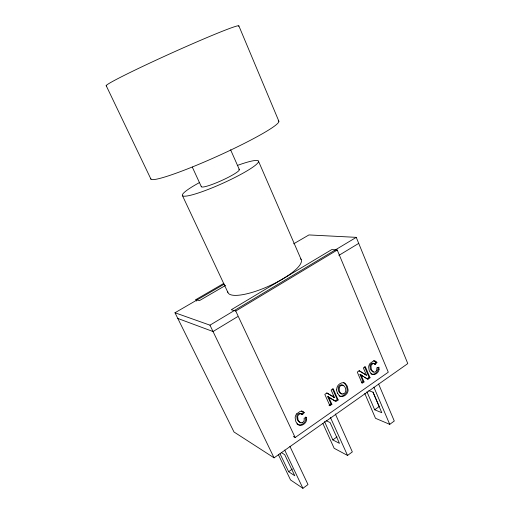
<?xml version="1.0" encoding="UTF-8"?>
<svg xmlns="http://www.w3.org/2000/svg" width="514" height="514" viewBox="0 0 514 514"><rect width="100%" height="100%" fill="white"/><g stroke="black" fill="none" stroke-linecap="round" stroke-linejoin="round"><path stroke-width="0.77" d="M306.595 419.765L306.517 417.445L305.663 417.021L305.734 419.334A5.166 4.318 -67.2 0 1 304.185 422.662L303.279 423.504A8.532 7.145 -67.2 0 1 302.585 423.992L301.512 424.551A5.847 4.889 -67.1 0 1 299.109 424.86A6.393 5.346 -67.1 0 1 298.313 424.66A6.072 5.076 -67.1 0 1 297.105 424.005L296.886 423.825M378.066 369.084L378.079 367.381M379.024 369.393L378.979 367.163L376.794 367.786L376.858 369.502A2.718 2.21 -74.5 0 1 376.704 370.151M339.124 387.967L339.388 391.128A9.875 8.128 -72.1 0 0 339.69 391.841L341.212 393.743A3.431 2.827 -71.6 0 0 341.662 393.955L341.971 394.045A3.367 2.776 -71.6 0 0 343.667 393.814M370.928 365.962L371.301 369.264A12.214 9.901 -75.2 0 0 371.628 370.009L373.505 372.085A3.007 2.448 -74.5 0 0 375.136 371.937L375.271 371.86A3.797 3.084 -74.6 0 0 375.644 371.616A2.859 2.326 -74.5 0 0 376.717 370.157M296.636 413.892L300.047 411.457A5.358 4.485 -67.3 0 1 302.148 411.329M376.935 362.505L375.978 362.209L374.314 364.073L375.271 364.375L376.935 362.505A5.41 4.408 -74.7 0 0 375.079 361.104M372.072 364.182L371.943 364.291A3.09 2.512 -74.7 0 0 370.922 365.962M278.415 454.723L290.538 479.947L302.919 488.3L308.002 484.554L289.922 446.403M322.856 423.44L334.164 448.292L347.535 455.443L352.341 451.909L335.353 413.982M364.773 393.441L375.503 418.293L389.74 424.365L394.289 421.017L378.612 384.048M280.04 453.791L288.643 471.724L292.415 469.012M324.488 421.525L332.834 439.92L337.004 436.919M366.919 391.739L374.687 409.793L379.204 406.548L373.029 392.124M224.265 284.133L174.991 312.763L233.998 431.985L274.065 457.845L407.788 363.591L356.26 237.352L308.94 234.937L293.667 243.809M293.301 436.482L295.164 437.53L388.295 372.2L337.242 250.016L331.8 249.566L231.281 309.749L235.74 311.028L337.242 250.016M331.01 403.94L328.999 405.334L329.892 405.732L331.903 404.332L328.645 397.046L327.752 396.667L331.01 403.94L331.903 404.332M328.645 397.046L336.015 401.466L338.161 399.969L337.261 399.59L335.115 401.081L327.752 396.667M361.805 382.5L363.09 381.606L364.034 381.941L362.1 383.29L357.275 372.085L359.312 370.69L366.482 375.246L363.347 367.915L365.281 366.591L370.041 377.758L367.979 379.191L367.035 378.863L369.091 377.43L370.041 377.758M237.661 316.63L213.034 331.53L177.805 318.449M338.887 255.381L358.721 243.379M174.991 312.763L209.963 325.169L356.26 237.352M225.659 285.36L199.419 300.639L195.86 299.617L196.554 301.056M195.86 299.617L223.641 283.49M302.322 422.559L302.47 422.482A4.009 3.354 -67.2 0 0 302.881 422.212A3.026 2.525 -67.1 0 0 304.05 420.651A2.872 2.397 -67.1 0 0 304.204 419.964L304.115 418.178L306.517 417.445M343.667 393.814L343.969 393.64A4.24 3.495 -71.6 0 0 344.419 393.313L344.553 393.191A3.335 2.743 -71.6 0 0 345.607 391.533C346.192 389.304 345.241 386.438 343.166 385.32A3.302 2.724 -71.7 0 0 341.489 385.339L341.02 385.571A4.626 3.816 -71.7 0 0 340.551 385.879L340.127 386.245A3.341 2.756 -71.7 0 0 339.118 387.967M366.482 375.246L359.029 370.787M363.09 381.606L359.999 374.41L367.979 379.191M368.789 390.621L373.003 392.195L381.774 412.697L374.687 409.793M326.724 392.992L334.434 397.47L331.138 390.055L333.149 388.674L338.161 399.969M326.146 420.664L330.084 422.559L339.478 443.357L332.834 439.92M334.434 397.47L326.93 392.947L324.809 394.405L329.892 405.732M281.351 452.59L284.705 454.665L294.785 475.758L288.643 471.724M359.999 374.41L363.199 376.434M364.477 377.244L366.392 378.458M343.352 385.77L342.106 384.922A3.296 2.724 -71.7 0 0 340.429 385.063L340.114 385.217A4.62 3.81 -71.6 0 0 339.638 385.532L339.214 385.892A3.36 2.776 -71.7 0 0 338.167 387.794L338.482 390.769A9.856 8.121 -72.1 0 0 338.784 391.482L340.307 393.377A3.425 2.821 -71.6 0 0 340.756 393.589L341.065 393.679A3.36 2.769 -71.6 0 0 342.138 393.673M209.963 325.169L274.065 457.845M106.212 85.69L150.91 179.065M284.698 450.084L302.919 488.3M182.329 195.359L227.875 292.382M235.74 311.028L295.164 437.53M337.499 393.152L339.529 395.876A5.744 4.735 -71.6 0 0 342.793 396.519L344.99 395.484L346.821 393.705A5.667 4.671 -71.6 0 0 347.676 392.073A5.905 4.87 -71.6 0 0 347.869 391.475A5.815 4.793 -71.6 0 0 348.094 389.908L347.323 386.284L345.279 383.495A5.815 4.799 -71.7 0 0 344.341 382.981A5.95 4.909 -71.7 0 0 343.84 382.827A5.757 4.748 -71.7 0 0 341.739 382.879L340.095 383.63A7.414 6.117 -71.6 0 0 337.794 385.763A5.879 4.851 -71.7 0 0 336.728 389.914M192.281 167.044L201.334 186.698M330.418 417.458L347.535 455.443M332.937 395.748L333.535 397.091M332.564 389.021L337.261 399.59M230.593 149.786L239.357 169.581M258.452 161.094L301.146 259.506M360.937 374.738L364.034 381.941M373.858 387.132L389.74 424.365M364.632 366.977L369.091 377.43M238.849 25.841L278.858 121.208M237.262 165.489A41.75 5.487 -24.3 0 1 251.083 168.335A41.75 5.487 -24.3 0 1 192.679 194.71A41.75 5.487 -24.3 0 1 199.657 182.47M300.716 258.85A40.163 10.884 -24.3 0 1 268.738 286.169A40.163 10.884 -24.3 0 1 227.715 291.605M238.753 169.215A20.849 2.737 -24.3 0 1 221.971 180.382A20.849 2.737 -24.3 0 1 201.366 186.254M106.526 85.864A72.763 2.872 -24.3 0 1 172.402 52.691A72.763 2.872 -24.3 0 1 238.567 26.285M278.222 120.764A70.225 6.65 -24.3 0 1 218.578 155.703A70.225 6.65 -24.3 0 1 150.808 178.397M374.385 363.989A2.994 2.441 -74.7 0 0 371.114 363.867L370.992 363.989A3.084 2.512 -74.7 0 0 369.971 365.66L370.35 368.949A12.188 9.888 -75.2 0 0 370.678 369.701L372.554 371.77A3 2.441 -74.5 0 0 373.363 371.86M375.946 362.241A5.403 4.401 -74.7 0 0 374.121 360.809A5.063 4.125 -74.7 0 0 373.485 360.757M378.086 369.084A4.883 3.971 -74.5 0 1 376.634 372.226L375.805 373.003A8.07 6.573 -74.7 0 1 375.175 373.453L374.198 373.948A5.532 4.497 -74.5 0 1 372.014 374.16A6.046 4.915 -74.6 0 1 371.294 373.948A5.744 4.671 -74.5 0 1 370.845 373.729M379.049 369.393A4.896 3.977 -74.6 0 1 377.597 372.541L376.762 373.318A8.089 6.579 -74.7 0 1 376.132 373.768L375.149 374.269A5.545 4.504 -74.5 0 1 372.965 374.481A6.059 4.922 -74.6 0 1 372.252 374.269A5.757 4.677 -74.5 0 1 371.159 373.601L369.585 371.41A11.803 9.573 -75 0 1 369.168 370.395L368.673 367.092A5.622 4.575 -74.7 0 1 368.879 365.852A5.866 4.774 -74.7 0 1 369.058 365.255A5.538 4.51 -74.7 0 1 370.041 363.424L373.158 361.201A5.069 4.125 -74.7 0 1 375.066 361.149M372.065 364.169A3 2.441 -74.7 0 1 375.342 364.285M343.429 382.641A5.802 4.793 -71.7 0 1 344.367 383.155L346.404 385.93L347.175 389.548A5.802 4.787 -71.6 0 1 346.95 391.109A5.898 4.864 -71.6 0 1 346.764 391.713A5.654 4.665 -71.6 0 1 345.903 393.339L344.072 395.118L341.881 396.146A5.738 4.729 -71.5 0 1 339.079 395.786M337.531 393.126A9.072 7.479 -71.9 0 1 336.631 389.94M301.641 414.168A3.168 2.654 -67.2 0 0 298.024 414.168L297.895 414.297A3.257 2.731 -67.2 0 0 296.777 416.077L297.227 419.495A12.876 10.755 -68 0 0 297.6 420.259L299.681 422.347A3.174 2.654 -67.1 0 0 301.024 422.315M301.448 410.911A5.705 4.78 -67.2 0 1 303.344 412.292M306.614 419.765A5.172 4.324 -67.2 0 1 305.04 423.099L304.127 423.941A8.552 7.157 -67.2 0 1 303.44 424.435L302.361 424.994A5.86 4.896 -67.1 0 1 299.951 425.296A6.406 5.352 -67.2 0 1 299.161 425.104A6.084 5.089 -67.1 0 1 297.947 424.448L296.192 422.225A12.464 10.415 -67.7 0 1 295.73 421.184L295.152 417.766A5.943 4.973 -67.2 0 1 295.364 416.462A6.2 5.191 -67.2 0 1 295.556 415.839A5.853 4.902 -67.2 0 1 296.636 413.892M302.168 411.277A5.718 4.787 -67.3 0 1 304.198 412.703M302.489 414.586A3.174 2.654 -67.3 0 0 298.872 414.592L298.737 414.721A3.264 2.737 -67.2 0 0 297.625 416.501L298.075 419.925A12.901 10.768 -68 0 0 298.441 420.69L300.529 422.784A3.18 2.66 -67.1 0 0 302.322 422.566M303.376 412.254L301.557 414.258L302.405 414.682L304.23 412.671L303.376 412.254"/></g></svg>
